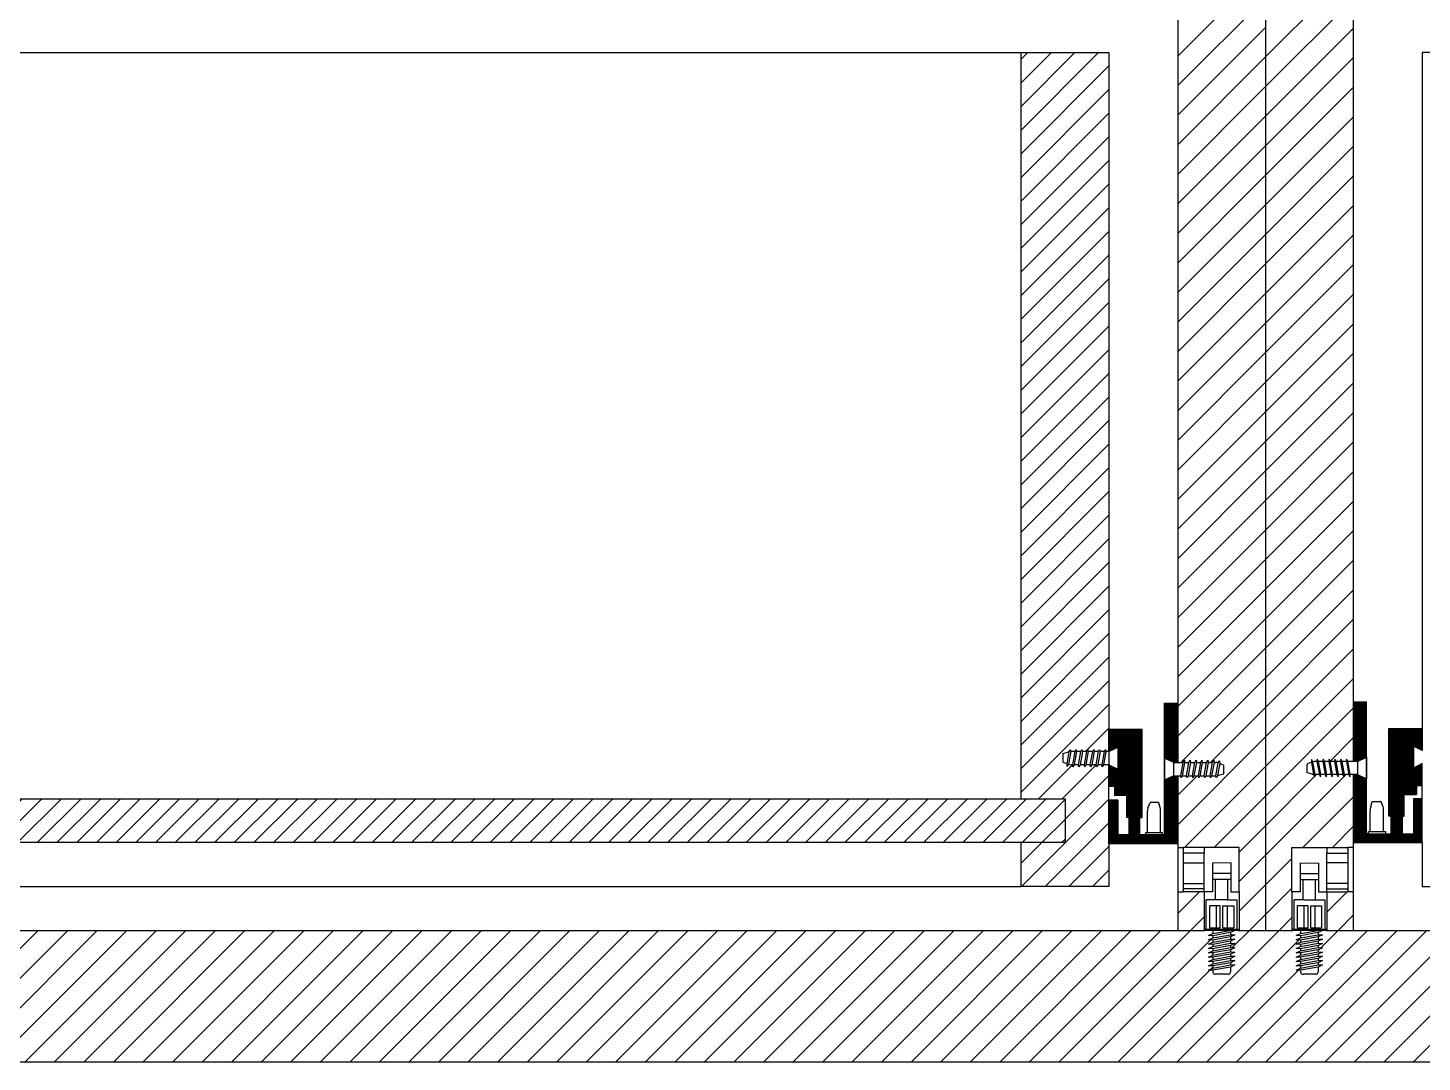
# Model space of a CAD drawing. Header units: millimetres. Extents: x 162 to 1697, y -125 to 545.
# Drawn here: x 342.71 to 374.49, y 67.17 to 90.73 of the extents above; entities that cross this region are included whole.
import ezdxf

# ---------------------------------------------------------------- set-up
doc = ezdxf.new("R2010")
doc.units = ezdxf.units.MM
doc.layers.get('0').update_dxf_attribs({"color": 255})
for name, color, linetype in [("costruzione sez cc'", 161, 'Continuous'), ('GIUNZIONI', 2, 'Continuous'), ('vite 3', 250, 'Continuous'), ('VITI', 2, 'Continuous'), ('VITI 2', 4, 'Continuous')]:
    doc.layers.add(name, color=color, linetype=linetype)

# ---------------------------------------------------------------- blocks, each defined once
blk = doc.blocks.new('*U43')
blk.add_lwpolyline([(0.107, -0.25), (0.053, 0.05), (0.029, 0.1), (0.018, 0.05), (0.072, -0.25), (0.1, -0.3), (0.107, -0.25)])
blk = doc.blocks.new('*U42')
at = {"layer": 'VITI', "color": 0, "linetype": 'ByBlock', "lineweight": -2, "transparency": 16777216}
for p in [(40.302, 254.755), (40.435, 254.755), (40.569, 254.755), (40.703, 254.755), (40.837, 254.755), (40.971, 254.755)]:
    blk.add_blockref('*U43', p, dxfattribs=at)
blk = doc.blocks.new('*U45')
blk.add_lwpolyline([(0.107, -0.25), (0.053, 0.05), (0.029, 0.1), (0.018, 0.05), (0.072, -0.25), (0.1, -0.3), (0.107, -0.25)])
blk = doc.blocks.new('*U44')
at = {"layer": 'VITI', "color": 0, "linetype": 'ByBlock', "lineweight": -2, "transparency": 16777216}
for p in [(40.302, 254.755), (40.435, 254.755), (40.569, 254.755), (40.703, 254.755), (40.837, 254.755), (40.971, 254.755)]:
    blk.add_blockref('*U45', p, dxfattribs=at)
blk = doc.blocks.new('*U47')
blk.add_lwpolyline([(0.107, -0.25), (0.053, 0.05), (0.029, 0.1), (0.018, 0.05), (0.072, -0.25), (0.1, -0.3), (0.107, -0.25)])
blk = doc.blocks.new('*U46')
at = {"layer": 'VITI', "color": 0, "linetype": 'ByBlock', "lineweight": -2, "transparency": 16777216}
for p in [(40.302, 254.755), (40.435, 254.755), (40.569, 254.755), (40.703, 254.755), (40.837, 254.755), (40.971, 254.755)]:
    blk.add_blockref('*U47', p, dxfattribs=at)

msp = doc.modelspace()

# ---------------------------------------------------------------- hatches: boundary and pattern name
at = {"transparency": 33554687}
h = msp.add_hatch(dxfattribs=at)
h.set_pattern_fill('ANSI31', color=8, scale=0.005)
h.set_pattern_definition([(45, (-62.201953, 0.475), (-0.01122532015, 0.01122532015), [])])
h.paths.add_polyline_path([(367.353, 74.743), (368.109, 74.743), (368.109, 73.443), (367.684, 73.443), (367.484, 73.443), (367.353, 73.443), (367.353, 73.943), (367.553, 73.843), (367.553, 74.343), (367.353, 74.243)])
h.paths.add_polyline_path([(367.484, 73.443), (367.684, 73.443), (368.109, 73.443), (368.109, 72.743), (368.059, 72.743), (368.059, 73.143), (367.809, 73.143), (367.809, 72.743), (367.759, 72.743), (367.759, 73.243), (367.484, 73.243)], flags=17)
h.paths.add_polyline_path([(367.353, 73.143), (367.553, 73.143), (367.553, 72.343), (367.8, 72.343), (368.575, 72.343), (368.623, 72.343), (368.623, 73.593), (368.823, 73.693), (368.923, 73.693), (368.923, 72.143), (368.575, 72.143), (367.8, 72.143), (367.353, 72.143)])
h.paths.add_polyline_path([(367.934, 73.143), (368.059, 73.143), (368.059, 72.743), (368.059, 72.343), (367.934, 72.343)], flags=17)
h.paths.add_polyline_path([(367.809, 73.143), (367.934, 73.143), (367.934, 72.343), (367.809, 72.343)], flags=17)
h.paths.add_polyline_path([(368.623, 75.343), (368.923, 75.343), (368.923, 73.993), (368.823, 73.993), (368.623, 74.093)])
h = msp.add_hatch(dxfattribs=at)
h.set_pattern_fill('ANSI31', color=8, scale=0.005)
h.set_pattern_definition([(45, (-60.3, 0.5), (-0.01122532015, 0.01122532015), [])])
h.paths.add_polyline_path([(374.494, 74.768), (373.738, 74.768), (373.738, 73.468), (374.163, 73.468), (374.363, 73.468), (374.494, 73.468), (374.494, 73.968), (374.294, 73.868), (374.294, 74.368), (374.494, 74.268)])
h.paths.add_polyline_path([(374.363, 73.468), (374.163, 73.468), (373.738, 73.468), (373.738, 72.768), (373.788, 72.768), (373.788, 73.168), (374.038, 73.168), (374.038, 72.768), (374.088, 72.768), (374.088, 73.268), (374.363, 73.268)], flags=17)
h.paths.add_polyline_path([(374.494, 73.168), (374.294, 73.168), (374.294, 72.368), (374.047, 72.368), (373.272, 72.368), (373.223, 72.368), (373.223, 73.618), (373.023, 73.718), (372.923, 73.718), (372.923, 72.168), (373.272, 72.168), (374.047, 72.168), (374.494, 72.168)])
h.paths.add_polyline_path([(373.913, 73.168), (373.788, 73.168), (373.788, 72.768), (373.788, 72.368), (373.913, 72.368)], flags=17)
h.paths.add_polyline_path([(374.038, 73.168), (373.913, 73.168), (373.913, 72.368), (374.038, 72.368)], flags=17)
h.paths.add_polyline_path([(373.223, 75.368), (372.923, 75.368), (372.923, 74.018), (373.023, 74.018), (373.223, 74.118)])
h = msp.add_hatch(dxfattribs=at)
h.set_pattern_fill('ANSI31', color=8, scale=0.15)
h.paths.add_polyline_path([(372.923, 71.049), (372.797, 71.049), (372.323, 71.049), (372.323, 70.168), (372.923, 70.168)])
h.paths.add_polyline_path([(369.523, 71.049), (369.049, 71.049), (368.923, 71.049), (368.923, 70.168), (369.523, 70.168)])
h = msp.add_hatch(dxfattribs=at)
h.set_pattern_fill('ANSI31', color=8, scale=0.15)
edge = h.paths.add_edge_path()
edge.add_line((430.923, 70.168), (428.923, 70.168))
edge.add_line((428.923, 70.168), (372.303, 70.168))
edge.add_line((372.303, 70.168), (372.273, 70.168))
edge.add_line((372.273, 70.168), (372.227, 70.168))
edge.add_line((372.227, 70.168), (372.123, 70.118))
edge.add_line((372.123, 70.118), (372.123, 70.07))
edge.add_line((372.123, 70.07), (372.223, 70.068))
edge.add_line((372.223, 70.068), (372.123, 70.02))
edge.add_line((372.123, 70.02), (372.123, 69.972))
edge.add_line((372.123, 69.972), (372.223, 69.97))
edge.add_line((372.223, 69.97), (372.123, 69.922))
edge.add_line((372.123, 69.922), (372.123, 69.874))
edge.add_line((372.123, 69.874), (372.223, 69.872))
edge.add_line((372.223, 69.872), (372.123, 69.824))
edge.add_line((372.123, 69.824), (372.123, 69.776))
edge.add_line((372.123, 69.776), (372.223, 69.774))
edge.add_line((372.223, 69.774), (372.123, 69.725))
edge.add_line((372.123, 69.725), (372.123, 69.677))
edge.add_line((372.123, 69.677), (372.223, 69.676))
edge.add_line((372.223, 69.676), (372.123, 69.627))
edge.add_line((372.123, 69.627), (372.123, 69.579))
edge.add_line((372.123, 69.579), (372.223, 69.578))
edge.add_line((372.223, 69.578), (372.123, 69.529))
edge.add_line((372.123, 69.529), (372.123, 69.481))
edge.add_line((372.123, 69.481), (372.223, 69.479))
edge.add_line((372.223, 69.479), (372.123, 69.431))
edge.add_line((372.123, 69.431), (372.123, 69.383))
edge.add_line((372.123, 69.383), (372.223, 69.381))
edge.add_line((372.223, 69.381), (372.123, 69.333))
edge.add_line((372.123, 69.333), (372.123, 69.19))
edge.add_spline(control_points=[(372.123, 69.215), (372.123, 69.192), (372.096, 69.168), (372.073, 69.168)], knot_values=[0, 0, 0, 0, 0.068355, 0.068355, 0.068355, 0.068355], degree=3, periodic=0)
edge.add_line((372.073, 69.168), (371.747, 69.168))
edge.add_spline(control_points=[(371.773, 69.168), (371.75, 69.168), (371.723, 69.192), (371.723, 69.215)], knot_values=[0, 0, 0, 0, 0.068355, 0.068355, 0.068355, 0.068355], degree=3, periodic=0)
edge.add_line((371.723, 69.215), (371.723, 69.261))
edge.add_line((371.723, 69.261), (371.623, 69.264))
edge.add_line((371.623, 69.264), (371.723, 69.311))
edge.add_line((371.723, 69.311), (371.723, 69.359))
edge.add_line((371.723, 69.359), (371.623, 69.362))
edge.add_line((371.623, 69.362), (371.723, 69.41))
edge.add_line((371.723, 69.41), (371.723, 69.458))
edge.add_line((371.723, 69.458), (371.623, 69.46))
edge.add_line((371.623, 69.46), (371.723, 69.508))
edge.add_line((371.723, 69.508), (371.723, 69.556))
edge.add_line((371.723, 69.556), (371.623, 69.559))
edge.add_line((371.623, 69.559), (371.723, 69.606))
edge.add_line((371.723, 69.606), (371.723, 69.654))
edge.add_line((371.723, 69.654), (371.623, 69.657))
edge.add_line((371.623, 69.657), (371.723, 69.704))
edge.add_line((371.723, 69.704), (371.723, 69.752))
edge.add_line((371.723, 69.752), (371.623, 69.755))
edge.add_line((371.623, 69.755), (371.723, 69.802))
edge.add_line((371.723, 69.802), (371.723, 69.85))
edge.add_line((371.723, 69.85), (371.623, 69.853))
edge.add_line((371.623, 69.853), (371.723, 69.9))
edge.add_line((371.723, 69.9), (371.723, 69.948))
edge.add_line((371.723, 69.948), (371.623, 69.951))
edge.add_line((371.623, 69.951), (371.723, 69.999))
edge.add_line((371.723, 69.999), (371.723, 70.047))
edge.add_line((371.723, 70.047), (371.623, 70.049))
edge.add_line((371.623, 70.049), (371.723, 70.097))
edge.add_line((371.723, 70.097), (371.723, 70.168))
edge.add_line((371.723, 70.168), (371.573, 70.168))
edge.add_line((371.573, 70.168), (371.543, 70.168))
edge.add_line((371.543, 70.168), (370.303, 70.168))
edge.add_line((370.303, 70.168), (370.273, 70.168))
edge.add_line((370.273, 70.168), (370.227, 70.168))
edge.add_line((370.227, 70.168), (370.123, 70.118))
edge.add_line((370.123, 70.118), (370.123, 70.07))
edge.add_line((370.123, 70.07), (370.223, 70.068))
edge.add_line((370.223, 70.068), (370.123, 70.02))
edge.add_line((370.123, 70.02), (370.123, 69.972))
edge.add_line((370.123, 69.972), (370.223, 69.97))
edge.add_line((370.223, 69.97), (370.123, 69.922))
edge.add_line((370.123, 69.922), (370.123, 69.874))
edge.add_line((370.123, 69.874), (370.223, 69.872))
edge.add_line((370.223, 69.872), (370.123, 69.824))
edge.add_line((370.123, 69.824), (370.123, 69.776))
edge.add_line((370.123, 69.776), (370.223, 69.774))
edge.add_line((370.223, 69.774), (370.123, 69.725))
edge.add_line((370.123, 69.725), (370.123, 69.677))
edge.add_line((370.123, 69.677), (370.223, 69.676))
edge.add_line((370.223, 69.676), (370.123, 69.627))
edge.add_line((370.123, 69.627), (370.123, 69.579))
edge.add_line((370.123, 69.579), (370.223, 69.578))
edge.add_line((370.223, 69.578), (370.123, 69.529))
edge.add_line((370.123, 69.529), (370.123, 69.481))
edge.add_line((370.123, 69.481), (370.223, 69.479))
edge.add_line((370.223, 69.479), (370.123, 69.431))
edge.add_line((370.123, 69.431), (370.123, 69.383))
edge.add_line((370.123, 69.383), (370.223, 69.381))
edge.add_line((370.223, 69.381), (370.123, 69.333))
edge.add_line((370.123, 69.333), (370.123, 69.19))
edge.add_spline(control_points=[(370.123, 69.215), (370.123, 69.192), (370.096, 69.168), (370.073, 69.168)], knot_values=[0, 0, 0, 0, 0.068355, 0.068355, 0.068355, 0.068355], degree=3, periodic=0)
edge.add_line((370.073, 69.168), (369.747, 69.168))
edge.add_spline(control_points=[(369.773, 69.168), (369.75, 69.168), (369.723, 69.192), (369.723, 69.215)], knot_values=[0, 0, 0, 0, 0.068355, 0.068355, 0.068355, 0.068355], degree=3, periodic=0)
edge.add_line((369.723, 69.215), (369.723, 69.261))
edge.add_line((369.723, 69.261), (369.623, 69.264))
edge.add_line((369.623, 69.264), (369.723, 69.311))
edge.add_line((369.723, 69.311), (369.723, 69.359))
edge.add_line((369.723, 69.359), (369.623, 69.362))
edge.add_line((369.623, 69.362), (369.723, 69.41))
edge.add_line((369.723, 69.41), (369.723, 69.458))
edge.add_line((369.723, 69.458), (369.623, 69.46))
edge.add_line((369.623, 69.46), (369.723, 69.508))
edge.add_line((369.723, 69.508), (369.723, 69.556))
edge.add_line((369.723, 69.556), (369.623, 69.559))
edge.add_line((369.623, 69.559), (369.723, 69.606))
edge.add_line((369.723, 69.606), (369.723, 69.654))
edge.add_line((369.723, 69.654), (369.623, 69.657))
edge.add_line((369.623, 69.657), (369.723, 69.704))
edge.add_line((369.723, 69.704), (369.723, 69.752))
edge.add_line((369.723, 69.752), (369.623, 69.755))
edge.add_line((369.623, 69.755), (369.723, 69.802))
edge.add_line((369.723, 69.802), (369.723, 69.85))
edge.add_line((369.723, 69.85), (369.623, 69.853))
edge.add_line((369.623, 69.853), (369.723, 69.9))
edge.add_line((369.723, 69.9), (369.723, 69.948))
edge.add_line((369.723, 69.948), (369.623, 69.951))
edge.add_line((369.623, 69.951), (369.723, 69.999))
edge.add_line((369.723, 69.999), (369.723, 70.047))
edge.add_line((369.723, 70.047), (369.623, 70.049))
edge.add_line((369.623, 70.049), (369.723, 70.097))
edge.add_line((369.723, 70.097), (369.723, 70.168))
edge.add_line((369.723, 70.168), (369.573, 70.168))
edge.add_line((369.573, 70.168), (369.543, 70.168))
edge.add_line((369.543, 70.168), (310.923, 70.168))
edge.add_line((310.923, 70.168), (310.923, 67.168))
edge.add_line((310.923, 67.168), (430.923, 67.168))
edge.add_line((430.923, 67.168), (430.923, 70.168))
edge = h.paths.add_edge_path(flags=16)
edge.add_line((429.623, 69.264), (429.723, 69.311))
edge.add_line((429.723, 69.311), (429.723, 69.359))
edge.add_line((429.723, 69.359), (429.623, 69.362))
edge.add_line((429.623, 69.362), (429.723, 69.41))
edge.add_line((429.723, 69.41), (429.723, 69.458))
edge.add_line((429.723, 69.458), (429.623, 69.46))
edge.add_line((429.623, 69.46), (429.723, 69.508))
edge.add_line((429.723, 69.508), (429.723, 69.556))
edge.add_line((429.723, 69.556), (429.623, 69.559))
edge.add_line((429.623, 69.559), (429.723, 69.606))
edge.add_line((429.723, 69.606), (429.723, 69.654))
edge.add_line((429.723, 69.654), (429.623, 69.657))
edge.add_line((429.623, 69.657), (429.723, 69.704))
edge.add_line((429.723, 69.704), (429.723, 69.752))
edge.add_line((429.723, 69.752), (429.623, 69.755))
edge.add_line((429.623, 69.755), (429.723, 69.802))
edge.add_line((429.723, 69.802), (429.723, 69.85))
edge.add_line((429.723, 69.85), (429.623, 69.853))
edge.add_line((429.623, 69.853), (429.723, 69.9))
edge.add_line((429.723, 69.9), (429.723, 69.948))
edge.add_line((429.723, 69.948), (429.623, 69.951))
edge.add_line((429.623, 69.951), (429.723, 69.999))
edge.add_line((429.723, 69.999), (429.723, 70.047))
edge.add_line((429.723, 70.047), (430.123, 70.118))
edge.add_line((430.123, 70.118), (430.123, 70.07))
edge.add_line((430.123, 70.07), (430.223, 70.068))
edge.add_line((430.223, 70.068), (430.123, 70.02))
edge.add_line((430.123, 70.02), (430.123, 69.972))
edge.add_line((430.123, 69.972), (430.223, 69.97))
edge.add_line((430.223, 69.97), (430.123, 69.922))
edge.add_line((430.123, 69.922), (430.123, 69.874))
edge.add_line((430.123, 69.874), (430.223, 69.872))
edge.add_line((430.223, 69.872), (430.123, 69.824))
edge.add_line((430.123, 69.824), (430.123, 69.776))
edge.add_line((430.123, 69.776), (430.223, 69.774))
edge.add_line((430.223, 69.774), (430.123, 69.725))
edge.add_line((430.123, 69.725), (430.123, 69.677))
edge.add_line((430.123, 69.677), (430.223, 69.676))
edge.add_line((430.223, 69.676), (430.123, 69.627))
edge.add_line((430.123, 69.627), (430.123, 69.579))
edge.add_line((430.123, 69.579), (430.223, 69.578))
edge.add_line((430.223, 69.578), (430.123, 69.529))
edge.add_line((430.123, 69.529), (430.123, 69.481))
edge.add_line((430.123, 69.481), (430.223, 69.479))
edge.add_line((430.223, 69.479), (430.123, 69.431))
edge.add_line((430.123, 69.431), (430.123, 69.383))
edge.add_line((430.123, 69.383), (430.223, 69.381))
edge.add_line((430.223, 69.381), (430.123, 69.333))
edge.add_line((430.123, 69.333), (430.123, 69.215))
edge.add_spline(control_points=[(430.123, 69.215), (430.123, 69.192), (430.096, 69.168), (430.073, 69.168)], knot_values=[0, 0, 0, 0, 0.068355, 0.068355, 0.068355, 0.068355], degree=3, periodic=0)
edge.add_line((430.073, 69.168), (429.773, 69.168))
edge.add_spline(control_points=[(429.773, 69.168), (429.75, 69.168), (429.723, 69.192), (429.723, 69.215)], knot_values=[0, 0, 0, 0, 0.068355, 0.068355, 0.068355, 0.068355], degree=3, periodic=0)
edge.add_line((429.723, 69.215), (429.723, 69.261))
edge.add_line((429.723, 69.261), (429.623, 69.264))
edge = h.paths.add_edge_path(flags=16)
edge.add_line((312.223, 69.381), (312.123, 69.333))
edge.add_line((312.123, 69.333), (312.123, 69.215))
edge.add_spline(control_points=[(312.123, 69.215), (312.123, 69.192), (312.096, 69.168), (312.073, 69.168)], knot_values=[0, 0, 0, 0, 0.068355, 0.068355, 0.068355, 0.068355], degree=3, periodic=0)
edge.add_line((312.073, 69.168), (311.773, 69.168))
edge.add_spline(control_points=[(311.773, 69.168), (311.75, 69.168), (311.723, 69.192), (311.723, 69.215)], knot_values=[0, 0, 0, 0, 0.068355, 0.068355, 0.068355, 0.068355], degree=3, periodic=0)
edge.add_line((311.723, 69.215), (311.723, 69.261))
edge.add_line((311.723, 69.261), (311.623, 69.264))
edge.add_line((311.623, 69.264), (311.723, 69.311))
edge.add_line((311.723, 69.311), (311.723, 69.359))
edge.add_line((311.723, 69.359), (311.623, 69.362))
edge.add_line((311.623, 69.362), (311.723, 69.41))
edge.add_line((311.723, 69.41), (311.723, 69.458))
edge.add_line((311.723, 69.458), (311.623, 69.46))
edge.add_line((311.623, 69.46), (311.723, 69.508))
edge.add_line((311.723, 69.508), (311.723, 69.556))
edge.add_line((311.723, 69.556), (311.623, 69.559))
edge.add_line((311.623, 69.559), (311.723, 69.606))
edge.add_line((311.723, 69.606), (311.723, 69.654))
edge.add_line((311.723, 69.654), (311.623, 69.657))
edge.add_line((311.623, 69.657), (311.723, 69.704))
edge.add_line((311.723, 69.704), (311.723, 69.752))
edge.add_line((311.723, 69.752), (311.623, 69.755))
edge.add_line((311.623, 69.755), (311.723, 69.802))
edge.add_line((311.723, 69.802), (311.723, 69.85))
edge.add_line((311.723, 69.85), (311.623, 69.853))
edge.add_line((311.623, 69.853), (311.723, 69.9))
edge.add_line((311.723, 69.9), (311.723, 69.948))
edge.add_line((311.723, 69.948), (311.623, 69.951))
edge.add_line((311.623, 69.951), (311.723, 69.999))
edge.add_line((311.723, 69.999), (311.723, 70.047))
edge.add_line((311.723, 70.047), (312.123, 70.118))
edge.add_line((312.123, 70.118), (312.123, 70.07))
edge.add_line((312.123, 70.07), (312.223, 70.068))
edge.add_line((312.223, 70.068), (312.123, 70.02))
edge.add_line((312.123, 70.02), (312.123, 69.972))
edge.add_line((312.123, 69.972), (312.223, 69.97))
edge.add_line((312.223, 69.97), (312.123, 69.922))
edge.add_line((312.123, 69.922), (312.123, 69.874))
edge.add_line((312.123, 69.874), (312.223, 69.872))
edge.add_line((312.223, 69.872), (312.123, 69.824))
edge.add_line((312.123, 69.824), (312.123, 69.776))
edge.add_line((312.123, 69.776), (312.223, 69.774))
edge.add_line((312.223, 69.774), (312.123, 69.725))
edge.add_line((312.123, 69.725), (312.123, 69.677))
edge.add_line((312.123, 69.677), (312.223, 69.676))
edge.add_line((312.223, 69.676), (312.123, 69.627))
edge.add_line((312.123, 69.627), (312.123, 69.579))
edge.add_line((312.123, 69.579), (312.223, 69.578))
edge.add_line((312.223, 69.578), (312.123, 69.529))
edge.add_line((312.123, 69.529), (312.123, 69.481))
edge.add_line((312.123, 69.481), (312.223, 69.479))
edge.add_line((312.223, 69.479), (312.123, 69.431))
edge.add_line((312.123, 69.431), (312.123, 69.383))
edge.add_line((312.123, 69.383), (312.223, 69.381))
at = {"layer": "costruzione sez cc'", "transparency": 33554687}
h = msp.add_hatch(dxfattribs=at)
h.set_pattern_fill('ANSI31', color=8, scale=0.1)
h.paths.add_polyline_path([(366.353, 73.168), (365.353, 73.168), (315.494, 73.168), (315.494, 72.168), (316.494, 72.168), (366.353, 72.168)])

# ---------------------------------------------------------------- linework, layer by layer
for p, q in [((370.923, 100.168), (370.923, 70.168)), ((368.923, 91.878), (368.923, 73.993)), ((372.923, 91.878), (372.923, 74.018)), ((365.353, 90.168), (367.353, 90.168)), ((365.353, 73.168), (365.353, 90.168)), ((367.353, 90.168), (367.353, 74.268)), ((376.494, 90.168), (374.494, 90.168)), ((374.494, 90.168), (374.494, 74.268)), ((368.623, 72.343), (368.623, 75.343)), ((368.623, 75.343), (368.923, 75.343)), ((373.223, 75.368), (372.923, 75.368)), ((373.223, 72.368), (373.223, 75.368)), ((368.109, 74.743), (367.353, 74.743)), ((367.353, 74.243), (367.353, 74.743)), ((367.353, 74.243), (367.353, 74.743)), ((368.109, 72.743), (368.109, 74.743)), ((373.738, 72.768), (373.738, 74.768)), ((373.738, 74.768), (374.494, 74.768)), ((374.494, 74.268), (374.494, 74.768)), ((367.353, 73.443), (367.353, 73.943)), ((367.353, 72.143), (367.353, 73.943)), ((374.494, 73.468), (374.494, 73.968)), ((374.494, 72.168), (374.494, 73.968)), ((367.484, 73.443), (367.353, 73.443)), ((367.484, 73.443), (367.484, 73.243)), ((367.684, 73.443), (367.484, 73.443)), ((367.684, 73.443), (368.109, 73.443)), ((368.923, 73.693), (368.923, 73.518)), ((368.923, 73.518), (368.923, 70.168)), ((372.923, 73.718), (372.923, 73.518)), ((372.923, 73.518), (372.923, 70.168)), ((374.163, 73.468), (373.738, 73.468)), ((374.163, 73.468), (374.363, 73.468)), ((374.363, 73.468), (374.363, 73.268)), ((374.363, 73.468), (374.494, 73.468)), ((315.494, 73.168), (365.353, 73.168)), ((365.353, 73.168), (366.353, 73.168)), ((366.353, 73.168), (366.353, 72.168)), ((367.353, 72.143), (367.353, 73.143)), ((367.353, 73.143), (367.553, 73.143)), ((367.759, 73.243), (367.484, 73.243)), ((367.553, 73.143), (367.553, 72.343)), ((367.759, 72.743), (367.759, 73.243)), ((368.059, 73.143), (367.809, 73.143)), ((367.809, 73.143), (367.809, 72.343)), ((367.934, 73.143), (367.934, 72.343)), ((368.059, 72.343), (368.059, 73.143)), ((373.359, 73.107), (373.545, 73.107)), ((373.788, 72.368), (373.788, 73.168)), ((373.788, 73.168), (374.038, 73.168)), ((373.913, 73.168), (373.913, 72.368)), ((374.038, 73.168), (374.038, 72.368)), ((374.088, 72.768), (374.088, 73.268)), ((374.088, 73.268), (374.363, 73.268)), ((374.494, 73.168), (374.294, 73.168)), ((374.294, 73.168), (374.294, 72.368)), ((374.494, 72.168), (374.494, 73.168)), ((368.233, 72.823), (368.233, 72.896)), ((368.233, 72.689), (368.233, 72.823)), ((368.242, 72.955), (368.284, 73.069)), ((368.487, 73.082), (368.302, 73.082)), ((368.52, 72.967), (368.492, 73.077)), ((368.533, 72.804), (368.529, 72.939)), ((368.533, 72.67), (368.533, 72.804)), ((373.313, 72.829), (373.318, 72.964)), ((373.313, 72.695), (373.313, 72.829)), ((373.326, 72.992), (373.354, 73.102)), ((373.604, 72.98), (373.562, 73.094)), ((373.613, 72.848), (373.613, 72.921)), ((373.613, 72.714), (373.613, 72.848)), ((367.809, 72.743), (367.759, 72.743)), ((368.059, 72.743), (368.109, 72.743)), ((368.233, 72.555), (368.233, 72.689)), ((368.233, 72.422), (368.233, 72.555)), ((368.533, 72.537), (368.533, 72.67)), ((368.533, 72.403), (368.533, 72.537)), ((373.313, 72.562), (373.313, 72.695)), ((373.313, 72.428), (373.313, 72.562)), ((373.613, 72.58), (373.613, 72.714)), ((373.613, 72.447), (373.613, 72.58)), ((373.788, 72.768), (373.738, 72.768)), ((374.038, 72.768), (374.088, 72.768)), ((366.353, 72.168), (316.494, 72.168)), ((365.353, 71.168), (365.353, 72.168)), ((367.8, 72.343), (367.553, 72.343)), ((368.575, 72.343), (367.8, 72.343)), ((367.809, 72.343), (368.059, 72.343)), ((368.188, 72.393), (368.187, 72.343)), ((368.578, 72.393), (368.188, 72.393)), ((368.233, 72.393), (368.233, 72.422)), ((368.533, 72.403), (368.533, 72.393)), ((368.623, 72.343), (368.533, 72.343)), ((368.575, 72.343), (368.623, 72.343)), ((368.578, 72.343), (368.578, 72.393)), ((372.923, 72.168), (373.272, 72.168)), ((373.272, 72.368), (373.223, 72.368)), ((373.223, 72.368), (373.313, 72.368)), ((373.268, 72.368), (373.268, 72.418)), ((373.268, 72.418), (373.659, 72.418)), ((373.272, 72.368), (374.047, 72.368)), ((373.272, 72.168), (374.047, 72.168)), ((373.313, 72.428), (373.313, 72.418)), ((373.613, 72.418), (373.613, 72.447)), ((373.659, 72.418), (373.659, 72.368)), ((374.038, 72.368), (373.788, 72.368)), ((374.047, 72.368), (374.294, 72.368)), ((374.047, 72.168), (374.494, 72.168)), ((374.494, 72.168), (374.494, 71.168)), ((368.923, 72.143), (367.353, 72.143)), ((367.8, 72.143), (367.353, 72.143)), ((367.353, 72.143), (367.353, 71.168)), ((368.575, 72.143), (367.8, 72.143)), ((368.923, 72.143), (368.575, 72.143)), ((369.52, 72.057), (369.049, 72.057)), ((372.327, 72.057), (372.797, 72.057)), ((367.353, 71.168), (365.353, 71.168)), ((369.523, 71.049), (369.049, 71.049)), ((369.523, 71.049), (369.523, 70.168)), ((370.323, 71.049), (370.323, 70.168)), ((371.523, 71.049), (371.523, 70.168)), ((372.323, 71.049), (372.797, 71.049)), ((372.323, 71.049), (372.323, 70.168)), ((374.494, 71.168), (376.494, 71.168)), ((310.923, 70.168), (369.543, 70.168)), ((370.303, 70.168), (371.543, 70.168)), ((372.303, 70.168), (430.923, 70.168)), ((430.923, 67.168), (310.923, 67.168))]:
    msp.add_line(p, q)
at = {"color": 8, "linetype": 'Continuous', "transparency": 33554687}
for p, q in [((368.923, 90.086), (370.923, 92.086)), ((370.923, 90.066), (372.736, 91.878)), ((368.923, 89.413), (370.923, 91.413)), ((370.923, 89.392), (372.923, 91.392)), ((368.923, 88.739), (370.923, 90.739)), ((370.923, 88.719), (372.923, 90.718)), ((365.353, 90.018), (365.503, 90.168)), ((365.353, 89.479), (366.042, 90.168)), ((365.353, 88.941), (366.58, 90.168)), ((365.353, 88.402), (367.119, 90.168)), ((368.923, 88.066), (370.923, 90.066)), ((370.923, 88.045), (372.923, 90.045)), ((365.353, 87.863), (367.353, 89.863)), ((365.353, 87.324), (367.353, 89.324)), ((368.923, 87.392), (370.923, 89.392)), ((370.923, 87.372), (372.923, 89.371)), ((365.353, 86.785), (367.353, 88.785)), ((368.923, 86.719), (370.923, 88.719)), ((370.923, 86.698), (372.923, 88.698)), ((365.353, 86.247), (367.353, 88.247)), ((368.923, 86.045), (370.923, 88.045)), ((370.923, 86.025), (372.923, 88.024)), ((365.353, 85.708), (367.353, 87.708)), ((365.353, 85.169), (367.353, 87.169)), ((368.923, 85.372), (370.923, 87.372)), ((370.923, 85.351), (372.923, 87.351)), ((365.353, 84.63), (367.353, 86.63)), ((368.923, 84.698), (370.923, 86.698)), ((370.923, 84.678), (372.923, 86.677)), ((365.353, 84.091), (367.353, 86.091)), ((368.923, 84.025), (370.923, 86.025)), ((370.923, 84.004), (372.923, 86.004)), ((365.353, 83.553), (367.353, 85.553)), ((368.923, 83.351), (370.923, 85.351)), ((370.923, 83.331), (372.923, 85.33)), ((365.353, 83.014), (367.353, 85.014)), ((368.923, 82.678), (370.923, 84.678)), ((370.923, 82.657), (372.923, 84.657)), ((365.353, 82.475), (367.353, 84.475)), ((365.353, 81.936), (367.353, 83.936)), ((368.923, 82.004), (370.923, 84.004)), ((370.923, 81.984), (372.923, 83.983)), ((365.353, 81.397), (367.353, 83.397)), ((368.923, 81.331), (370.923, 83.331)), ((370.923, 81.31), (372.923, 83.31)), ((365.353, 80.858), (367.353, 82.858)), ((368.923, 80.657), (370.923, 82.657)), ((370.923, 80.636), (372.923, 82.636)), ((365.353, 80.32), (367.353, 82.32)), ((365.353, 79.781), (367.353, 81.781)), ((368.923, 79.984), (370.923, 81.984)), ((370.923, 79.963), (372.923, 81.963)), ((365.353, 79.242), (367.353, 81.242)), ((368.923, 79.31), (370.923, 81.31)), ((370.923, 79.289), (372.923, 81.289)), ((365.353, 78.703), (367.353, 80.703)), ((368.923, 78.637), (370.923, 80.636)), ((370.923, 78.616), (372.923, 80.616)), ((365.353, 78.164), (367.353, 80.164)), ((368.923, 77.963), (370.923, 79.963)), ((370.923, 77.942), (372.923, 79.942)), ((365.353, 77.626), (367.353, 79.626)), ((368.923, 77.289), (370.923, 79.289)), ((370.923, 77.269), (372.923, 79.269)), ((365.353, 77.087), (367.353, 79.087)), ((365.353, 76.548), (367.353, 78.548)), ((368.923, 76.616), (370.923, 78.616)), ((370.923, 76.595), (372.923, 78.595)), ((365.353, 76.009), (367.353, 78.009)), ((368.923, 75.942), (370.923, 77.942)), ((370.923, 75.922), (372.923, 77.922)), ((365.353, 75.47), (367.353, 77.47)), ((368.923, 75.269), (370.923, 77.269)), ((370.923, 75.248), (372.923, 77.248)), ((365.353, 74.931), (367.353, 76.931)), ((365.353, 74.393), (367.353, 76.393)), ((368.923, 74.595), (370.923, 76.595)), ((370.923, 74.575), (372.923, 76.575)), ((365.353, 73.854), (367.353, 75.854)), ((368.995, 73.993), (370.923, 75.922)), ((370.923, 73.901), (372.923, 75.901)), ((365.353, 73.315), (367.353, 75.315)), ((369.668, 73.993), (370.923, 75.248)), ((370.923, 73.228), (372.923, 75.228)), ((366.82, 74.243), (367.353, 74.776)), ((368.923, 72.575), (370.923, 74.575)), ((372.396, 74.027), (372.923, 74.554)), ((365.745, 73.168), (366.52, 73.943)), ((366.284, 73.168), (367.059, 73.943)), ((369.079, 72.057), (370.923, 73.901)), ((366.353, 72.699), (367.353, 73.699)), ((368.923, 73.248), (369.368, 73.693)), ((370.923, 72.554), (372.041, 73.672)), ((370.923, 71.881), (372.711, 73.668)), ((372.043, 73.674), (372.087, 73.718)), ((372.711, 73.669), (372.761, 73.718)), ((365.361, 71.168), (367.353, 73.16)), ((369.753, 72.057), (370.923, 73.228)), ((371.773, 72.057), (372.923, 73.207)), ((365.9, 71.168), (367.353, 72.621)), ((370.323, 71.954), (370.923, 72.554)), ((372.447, 72.057), (372.923, 72.534)), ((365.353, 71.699), (365.822, 72.168)), ((366.439, 71.168), (367.353, 72.082)), ((370.323, 71.281), (370.923, 71.881)), ((366.978, 71.168), (367.353, 71.543)), ((370.923, 71.207), (371.523, 71.807)), ((370.323, 70.607), (370.923, 71.207)), ((370.923, 70.534), (371.523, 71.134)), ((370.558, 70.168), (370.923, 70.534)), ((371.231, 70.168), (371.523, 70.46))]:
    msp.add_line(p, q, dxfattribs=at)
for centre, start, end in [((368.433, 72.896), 162.9104, 180), ((368.333, 72.896), 12.2639, 20.556), ((373.513, 72.921), 159.444, 167.7361), ((373.413, 72.921), 0, 17.0896)]:
    msp.add_arc(centre, 0.2, start, end)
for points in [[(373.354, 73.102), (373.355, 73.104), (373.357, 73.107), (373.359, 73.107)], [(373.562, 73.094), (373.56, 73.101), (373.552, 73.107), (373.545, 73.107)], [(368.284, 73.069), (368.287, 73.076), (368.294, 73.082), (368.302, 73.082)], [(368.492, 73.077), (368.492, 73.079), (368.49, 73.082), (368.487, 73.082)]]:
    msp.add_open_spline(points, degree=3)
at = {"layer": 'GIUNZIONI'}
for p, q in [((316.494, 90.168), (365.353, 90.168)), ((368.923, 72.057), (369.049, 72.057)), ((369.049, 72.057), (369.049, 71.049)), ((369.523, 71.931), (369.049, 71.931)), ((370.323, 72.057), (369.52, 72.057)), ((369.523, 72.057), (369.523, 71.931)), ((369.523, 71.49), (369.523, 71.931)), ((370.323, 71.931), (370.323, 72.057)), ((370.323, 71.049), (370.323, 71.931)), ((371.523, 71.931), (371.523, 72.057)), ((371.523, 72.057), (372.327, 72.057)), ((371.523, 71.049), (371.523, 71.931)), ((372.323, 72.057), (372.323, 71.931)), ((372.323, 71.49), (372.323, 71.931)), ((372.323, 71.931), (372.797, 71.931)), ((372.923, 72.057), (372.797, 72.057)), ((372.797, 72.057), (372.797, 71.049)), ((369.049, 71.711), (369.523, 71.711)), ((370.131, 71.704), (369.713, 71.702)), ((369.713, 71.702), (369.713, 71.048)), ((370.131, 71.704), (370.134, 71.049)), ((371.716, 71.704), (371.713, 71.049)), ((371.716, 71.704), (372.134, 71.702)), ((372.134, 71.702), (372.134, 71.048)), ((372.797, 71.711), (372.323, 71.711)), ((369.049, 71.238), (369.52, 71.238)), ((369.523, 71.049), (369.523, 71.49)), ((370.132, 71.468), (369.713, 71.468)), ((370.132, 71.328), (369.713, 71.328)), ((369.783, 70.868), (369.783, 71.328)), ((370.063, 70.868), (370.063, 71.328)), ((371.714, 71.328), (372.134, 71.328)), ((371.715, 71.468), (372.134, 71.468)), ((371.784, 70.868), (371.784, 71.328)), ((372.064, 70.868), (372.064, 71.328)), ((372.323, 71.049), (372.323, 71.49)), ((372.797, 71.238), (372.327, 71.238)), ((316.494, 71.168), (365.353, 71.168)), ((368.923, 71.049), (369.049, 71.049)), ((369.52, 71.112), (369.049, 71.112)), ((369.635, 71.049), (369.523, 71.049)), ((369.713, 71.048), (369.635, 71.049)), ((370.134, 71.049), (370.323, 71.049)), ((371.713, 71.049), (371.523, 71.049)), ((372.134, 71.048), (372.211, 71.049)), ((372.211, 71.049), (372.323, 71.049)), ((372.327, 71.112), (372.797, 71.112)), ((372.923, 71.049), (372.797, 71.049))]:
    msp.add_line(p, q, dxfattribs=at)
at = {"layer": 'vite 3'}
for p, q in [((369.543, 70.168), (369.543, 70.198)), ((369.543, 70.198), (370.273, 70.198)), ((369.573, 70.168), (369.543, 70.168)), ((370.273, 70.168), (369.573, 70.168)), ((369.623, 70.049), (369.723, 70.097)), ((369.723, 70.047), (369.623, 70.049)), ((369.723, 70.168), (369.723, 70.097)), ((369.723, 70.097), (370.123, 70.168)), ((370.123, 70.118), (369.723, 70.047)), ((369.723, 70.047), (369.723, 69.999)), ((369.723, 69.948), (369.723, 69.9)), ((370.223, 70.166), (370.123, 70.118)), ((370.123, 70.118), (370.123, 70.07)), ((370.123, 70.02), (370.123, 69.972)), ((370.273, 70.198), (370.303, 70.198)), ((370.303, 70.168), (370.273, 70.168)), ((370.303, 70.198), (370.303, 70.168)), ((371.543, 70.168), (371.543, 70.198)), ((371.543, 70.198), (372.273, 70.198)), ((371.573, 70.168), (371.543, 70.168)), ((372.273, 70.168), (371.573, 70.168)), ((371.623, 70.049), (371.723, 70.097)), ((371.723, 70.047), (371.623, 70.049)), ((371.723, 70.168), (371.723, 70.097)), ((371.723, 70.097), (372.123, 70.168)), ((372.123, 70.118), (371.723, 70.047)), ((371.723, 70.047), (371.723, 69.999)), ((371.723, 69.948), (371.723, 69.9)), ((372.223, 70.166), (372.123, 70.118)), ((372.123, 70.118), (372.123, 70.07)), ((372.123, 70.02), (372.123, 69.972)), ((372.273, 70.198), (372.303, 70.198)), ((372.303, 70.168), (372.273, 70.168)), ((372.303, 70.198), (372.303, 70.168)), ((369.723, 69.85), (369.723, 69.802)), ((369.723, 69.752), (369.723, 69.704)), ((369.723, 69.654), (369.723, 69.606)), ((370.123, 69.922), (370.123, 69.874)), ((370.123, 69.824), (370.123, 69.776)), ((370.123, 69.725), (370.123, 69.677)), ((370.123, 69.627), (370.123, 69.579)), ((371.723, 69.85), (371.723, 69.802)), ((371.723, 69.752), (371.723, 69.704)), ((371.723, 69.654), (371.723, 69.606)), ((372.123, 69.922), (372.123, 69.874)), ((372.123, 69.824), (372.123, 69.776)), ((372.123, 69.725), (372.123, 69.677)), ((372.123, 69.627), (372.123, 69.579)), ((369.723, 69.556), (369.723, 69.508)), ((369.723, 69.458), (369.723, 69.41)), ((369.723, 69.359), (369.723, 69.311)), ((370.123, 69.529), (370.123, 69.481)), ((370.123, 69.431), (370.123, 69.383)), ((371.723, 69.556), (371.723, 69.508)), ((371.723, 69.458), (371.723, 69.41)), ((371.723, 69.359), (371.723, 69.311)), ((372.123, 69.529), (372.123, 69.481)), ((372.123, 69.431), (372.123, 69.383))]:
    msp.add_line(p, q, dxfattribs=at)
for points in [[(370.123, 70.07), (370.223, 70.068), (370.123, 70.02), (369.723, 69.948), (369.623, 69.951), (369.723, 69.999), (370.123, 70.07)], [(370.123, 69.972), (370.223, 69.97), (370.123, 69.922), (369.723, 69.85), (369.623, 69.853), (369.723, 69.9), (370.123, 69.972)], [(372.123, 70.07), (372.223, 70.068), (372.123, 70.02), (371.723, 69.948), (371.623, 69.951), (371.723, 69.999), (372.123, 70.07)], [(372.123, 69.972), (372.223, 69.97), (372.123, 69.922), (371.723, 69.85), (371.623, 69.853), (371.723, 69.9), (372.123, 69.972)], [(370.123, 69.874), (370.223, 69.872), (370.123, 69.824), (369.723, 69.752), (369.623, 69.755), (369.723, 69.802), (370.123, 69.874)], [(370.123, 69.776), (370.223, 69.774), (370.123, 69.725), (369.723, 69.654), (369.623, 69.657), (369.723, 69.704), (370.123, 69.776)], [(370.123, 69.677), (370.223, 69.676), (370.123, 69.627), (369.723, 69.556), (369.623, 69.559), (369.723, 69.606), (370.123, 69.677)], [(372.123, 69.874), (372.223, 69.872), (372.123, 69.824), (371.723, 69.752), (371.623, 69.755), (371.723, 69.802), (372.123, 69.874)], [(372.123, 69.776), (372.223, 69.774), (372.123, 69.725), (371.723, 69.654), (371.623, 69.657), (371.723, 69.704), (372.123, 69.776)], [(372.123, 69.677), (372.223, 69.676), (372.123, 69.627), (371.723, 69.556), (371.623, 69.559), (371.723, 69.606), (372.123, 69.677)], [(370.123, 69.579), (370.223, 69.578), (370.123, 69.529), (369.723, 69.458), (369.623, 69.46), (369.723, 69.508), (370.123, 69.579)], [(370.123, 69.481), (370.223, 69.479), (370.123, 69.431), (369.723, 69.359), (369.623, 69.362), (369.723, 69.41), (370.123, 69.481)], [(370.123, 69.383), (370.223, 69.381), (370.123, 69.333), (369.723, 69.261), (369.623, 69.264), (369.723, 69.311), (370.123, 69.383)], [(372.123, 69.579), (372.223, 69.578), (372.123, 69.529), (371.723, 69.458), (371.623, 69.46), (371.723, 69.508), (372.123, 69.579)], [(372.123, 69.481), (372.223, 69.479), (372.123, 69.431), (371.723, 69.359), (371.623, 69.362), (371.723, 69.41), (372.123, 69.481)], [(372.123, 69.383), (372.223, 69.381), (372.123, 69.333), (371.723, 69.261), (371.623, 69.264), (371.723, 69.311), (372.123, 69.383)]]:
    msp.add_lwpolyline(points, dxfattribs=at)
at = {"layer": 'VITI'}
for p, q in [((366.304, 74.197), (366.419, 74.23)), ((366.304, 74.197), (366.304, 74.012)), ((366.398, 73.964), (366.447, 74.239)), ((366.482, 74.243), (366.43, 73.952)), ((366.447, 74.239), (366.472, 74.293)), ((366.472, 74.293), (366.482, 74.243)), ((366.581, 74.243), (366.489, 74.243)), ((366.715, 74.243), (366.616, 74.243)), ((366.849, 74.243), (366.75, 74.243)), ((366.983, 74.243), (366.884, 74.243)), ((367.117, 74.243), (367.018, 74.243)), ((367.25, 74.243), (367.151, 74.243)), ((367.353, 74.243), (367.285, 74.243)), ((367.353, 74.243), (367.553, 74.343)), ((367.353, 74.243), (367.353, 73.943)), ((367.553, 74.343), (367.553, 73.843)), ((368.623, 74.093), (368.623, 73.968)), ((368.823, 73.993), (368.623, 74.093)), ((373.023, 74.018), (373.223, 74.118)), ((373.223, 74.118), (373.223, 73.993)), ((374.494, 74.268), (374.294, 74.368)), ((374.294, 74.368), (374.294, 73.868)), ((366.398, 73.964), (366.317, 73.994)), ((366.402, 73.902), (366.398, 73.964)), ((366.43, 73.952), (366.402, 73.902)), ((366.528, 73.943), (366.489, 73.943)), ((366.662, 73.943), (366.563, 73.943)), ((366.795, 73.943), (366.696, 73.943)), ((366.929, 73.943), (366.83, 73.943)), ((367.063, 73.943), (366.964, 73.943)), ((367.197, 73.943), (367.098, 73.943)), ((367.353, 73.943), (367.232, 73.943)), ((367.353, 73.943), (367.553, 73.843)), ((368.623, 73.968), (368.623, 73.718)), ((368.823, 73.993), (368.823, 73.693)), ((368.823, 73.993), (368.923, 73.993)), ((368.923, 73.993), (369.044, 73.993)), ((369.079, 73.993), (369.178, 73.993)), ((369.213, 73.993), (369.312, 73.993)), ((369.347, 73.993), (369.446, 73.993)), ((369.481, 73.993), (369.58, 73.993)), ((369.615, 73.993), (369.714, 73.993)), ((369.748, 73.993), (369.787, 73.993)), ((369.794, 73.693), (369.846, 73.984)), ((369.879, 73.972), (369.829, 73.698)), ((369.846, 73.984), (369.874, 74.034)), ((369.874, 74.034), (369.879, 73.972)), ((369.879, 73.972), (369.959, 73.942)), ((369.972, 73.739), (369.972, 73.925)), ((371.874, 73.764), (371.874, 73.95)), ((371.989, 73.731), (371.879, 73.759)), ((371.968, 73.997), (371.887, 73.967)), ((371.972, 74.059), (371.968, 73.997)), ((371.968, 73.997), (372.017, 73.723)), ((372.001, 74.009), (371.972, 74.059)), ((372.053, 73.718), (372.001, 74.009)), ((372.098, 74.018), (372.06, 74.018)), ((372.232, 74.018), (372.133, 74.018)), ((372.366, 74.018), (372.267, 74.018)), ((372.499, 74.018), (372.401, 74.018)), ((372.633, 74.018), (372.534, 74.018)), ((372.767, 74.018), (372.668, 74.018)), ((372.923, 74.018), (372.802, 74.018)), ((373.023, 74.018), (372.923, 74.018)), ((373.023, 74.018), (373.023, 73.718)), ((373.223, 73.993), (373.223, 73.743)), ((373.223, 73.743), (373.223, 73.618)), ((374.494, 73.968), (374.294, 73.868)), ((368.623, 73.718), (368.623, 73.593)), ((368.823, 73.693), (368.623, 73.593)), ((368.823, 73.693), (368.923, 73.693)), ((368.923, 73.693), (368.991, 73.693)), ((369.026, 73.693), (369.125, 73.693)), ((369.16, 73.693), (369.259, 73.693)), ((369.293, 73.693), (369.392, 73.693)), ((369.427, 73.693), (369.526, 73.693)), ((369.561, 73.693), (369.66, 73.693)), ((369.695, 73.693), (369.787, 73.693)), ((369.804, 73.643), (369.794, 73.693)), ((369.829, 73.698), (369.804, 73.643)), ((369.857, 73.706), (369.968, 73.734)), ((372.017, 73.723), (372.042, 73.668)), ((372.042, 73.668), (372.053, 73.718)), ((372.152, 73.718), (372.06, 73.718)), ((372.286, 73.718), (372.187, 73.718)), ((372.419, 73.718), (372.32, 73.718)), ((372.553, 73.718), (372.454, 73.718)), ((372.687, 73.718), (372.588, 73.718)), ((372.821, 73.718), (372.722, 73.718)), ((372.923, 73.718), (372.856, 73.718)), ((373.023, 73.718), (372.923, 73.718)), ((373.023, 73.718), (373.223, 73.618)), ((369.573, 70.198), (369.573, 70.868)), ((369.798, 70.868), (369.573, 70.868)), ((369.643, 70.728), (369.643, 70.228)), ((369.893, 70.728), (369.643, 70.728)), ((370.048, 70.868), (369.798, 70.868)), ((369.798, 70.728), (369.798, 70.228)), ((369.893, 70.228), (369.893, 70.728)), ((369.953, 70.228), (369.953, 70.728)), ((369.953, 70.728), (370.203, 70.728)), ((370.048, 70.868), (370.273, 70.868)), ((370.048, 70.728), (370.048, 70.228)), ((370.203, 70.728), (370.203, 70.228)), ((370.273, 70.868), (370.273, 70.198)), ((371.573, 70.198), (371.573, 70.868)), ((371.798, 70.868), (371.573, 70.868)), ((371.643, 70.728), (371.643, 70.228)), ((371.893, 70.728), (371.643, 70.728)), ((371.798, 70.868), (372.048, 70.868)), ((371.798, 70.728), (371.798, 70.228)), ((371.893, 70.228), (371.893, 70.728)), ((371.953, 70.228), (371.953, 70.728)), ((371.953, 70.728), (372.203, 70.728)), ((372.048, 70.868), (372.273, 70.868)), ((372.048, 70.728), (372.048, 70.228)), ((372.203, 70.728), (372.203, 70.228)), ((372.273, 70.868), (372.273, 70.198)), ((369.643, 70.228), (369.893, 70.228)), ((369.953, 70.228), (370.203, 70.228)), ((371.573, 70.198), (371.573, 70.228)), ((371.643, 70.228), (371.893, 70.228)), ((371.953, 70.228), (372.203, 70.228))]:
    msp.add_line(p, q, dxfattribs=at)
for centre, start, end in [((366.489, 74.043), 102.2639, 110.556), ((366.489, 74.043), 90, 91.9335), ((366.489, 74.143), 252.9104, 270), ((369.787, 73.793), 72.9104, 90), ((372.06, 73.818), 90, 107.0896), ((369.787, 73.893), 270, 271.9335), ((369.787, 73.893), 282.2639, 290.556), ((372.06, 73.918), 249.444, 257.7361), ((372.06, 73.918), 268.0665, 270)]:
    msp.add_arc(centre, 0.2, start, end, dxfattribs=at)
for points in [[(366.317, 73.994), (366.31, 73.997), (366.304, 74.004), (366.304, 74.012)], [(369.959, 73.942), (369.966, 73.94), (369.972, 73.932), (369.972, 73.925)], [(371.887, 73.967), (371.88, 73.965), (371.874, 73.957), (371.874, 73.95)], [(371.879, 73.759), (371.877, 73.759), (371.874, 73.762), (371.874, 73.764)], [(369.968, 73.734), (369.97, 73.734), (369.972, 73.737), (369.972, 73.739)]]:
    msp.add_open_spline(points, degree=3, dxfattribs=at)
at = {"layer": 'VITI 2'}
for p, q in [((370.123, 69.333), (370.123, 69.215)), ((372.123, 69.333), (372.123, 69.215)), ((369.723, 69.261), (369.723, 69.215)), ((370.073, 69.168), (369.773, 69.168)), ((371.723, 69.261), (371.723, 69.215)), ((372.073, 69.168), (371.773, 69.168))]:
    msp.add_line(p, q, dxfattribs=at)
for points in [[(369.723, 69.215), (369.723, 69.192), (369.75, 69.168), (369.773, 69.168)], [(370.073, 69.168), (370.096, 69.168), (370.123, 69.192), (370.123, 69.215)], [(371.723, 69.215), (371.723, 69.192), (371.75, 69.168), (371.773, 69.168)], [(372.073, 69.168), (372.096, 69.168), (372.123, 69.192), (372.123, 69.215)]]:
    msp.add_open_spline(points, degree=3, dxfattribs=at)

# ---------------------------------------------------------------- block references
at = {"layer": 'VITI', "xscale": -1}
msp.add_blockref('*U44', (407.605, -180.562), dxfattribs=at)
at = {"layer": 'VITI', "rotation": 180}
msp.add_blockref('*U42', (413.175, 328.523), dxfattribs=at)
at = {"layer": 'VITI', "xscale": -1, "rotation": 180}
msp.add_blockref('*U46', (328.671, 328.498), dxfattribs=at)

doc.saveas('drawing.dxf')
